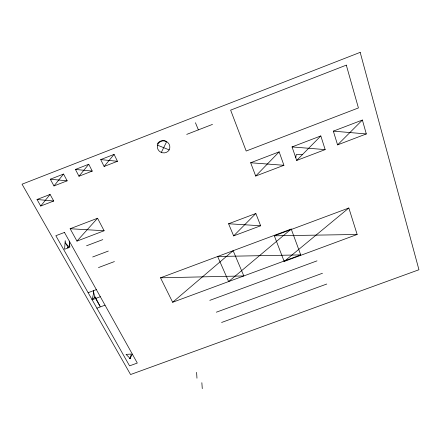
<?xml version="1.0" encoding="UTF-8"?>
<svg xmlns="http://www.w3.org/2000/svg" width="441" height="441" viewBox="0 0 441 441"><rect width="100%" height="100%" fill="white"/><g stroke="black" fill="none" stroke-linecap="round" stroke-linejoin="round"><path stroke-width="0.66" d="M295.768 157.751L296.258 154.521L302.658 154.378M100.311 296.705L92.125 299.764L93.481 293.86L93.31 290.757L94.815 297.151M130.145 358.373L131.302 354.068L126.027 354.388L130.244 358.533L129.549 358.693L130.145 358.373L132.317 354.101M161.307 152.437L166.681 141.627A6.339 6.031 13.2 0 0 158.099 143.843A6.339 6.031 13.2 0 0 160.607 152.101A6.339 6.031 13.2 0 0 169.19 149.89A6.67 6.345 13.3 0 0 166.097 141.307A6.67 6.345 13.3 0 0 157.2 144.108M53.978 185.937L63.554 174.057L67.153 180.821L53.978 185.937L50.313 179.217L63.554 174.057M40.721 206.03L50.087 194.437L53.714 201.002L40.721 206.03L37.027 199.497L50.087 194.437M78.978 176.229L88.757 164.25L92.23 171.086L78.978 176.229L75.439 169.438L88.757 164.25M104.12 166.466L114.103 154.383L117.455 161.29L104.12 166.466L100.708 159.598L114.103 154.383M76.966 241.095L97.555 218.245L104.115 230.753L76.966 241.095L70.147 228.73L97.555 218.245M255.703 176.036L279.153 151.858L283.916 165.298L255.703 176.036L250.653 162.757L279.153 151.858M296.688 160.441L320.816 135.933L325.166 149.604L296.688 160.441L292.052 146.93L320.816 135.933M233.642 235.891L255.841 213.494L260.653 225.77L233.642 235.891L228.576 223.758L255.841 213.494M337.574 144.88L362.386 120.04L366.311 133.943L337.574 144.88L333.352 131.142L362.386 120.04M92.125 299.764L95.157 296.837L100.113 306.39L94.821 297.162M172.651 302.261L233.146 250.709L243.829 275.939L160.513 277.813L172.651 302.261L300.729 254.898L291.225 229.039L160.513 277.813M291.225 229.039L228.636 281.556L217.645 256.497L300.729 254.898M284.175 261.463L348.837 208.009L357.149 234.474L284.175 261.463L274.33 235.808L348.837 208.009M186.719 134.395L212.49 124.39M86.574 245.775L102.797 239.612M92.687 256.982L108.321 251.067M98.47 267.582L114.412 261.574M88.123 292.697L96.353 289.616M96.904 308.198L105.03 305.172M209.8 300.365L317.002 260.863M216.333 312.2L322.448 273.266M221.591 322.476L326.781 284.026M274.33 235.808L357.149 234.474M70.147 228.73L104.115 230.753M228.576 223.758L260.653 225.77M250.653 162.757L283.916 165.298M292.052 146.93L325.166 149.604M333.352 131.142L366.311 133.943M37.027 199.497L53.714 201.002M50.313 179.217L67.153 180.821M75.439 169.438L92.23 171.086M100.708 159.598L117.455 161.29M157.536 145.183L169.19 149.89M65.676 243.426L68.46 247.842L64.584 249.253L65.202 240.632L65.676 243.426L69.066 246.811L67.506 247.715L69.849 247.175L69.276 241.062L69.75 246.795M195.44 122.73L198.373 129.869M201.851 382.711L202.276 388.642M196.598 372.336L196.962 378.196M360.187 52.358L22.05 184.2L130.569 374.536L418.95 269.749L360.187 52.358M346.306 65.136L230.637 110.14L246.183 151.026L358.423 107.946L346.306 65.136M64.463 232.429L55.853 235.72L129.571 365.865L137.305 363.048L64.463 232.429"/></g></svg>
